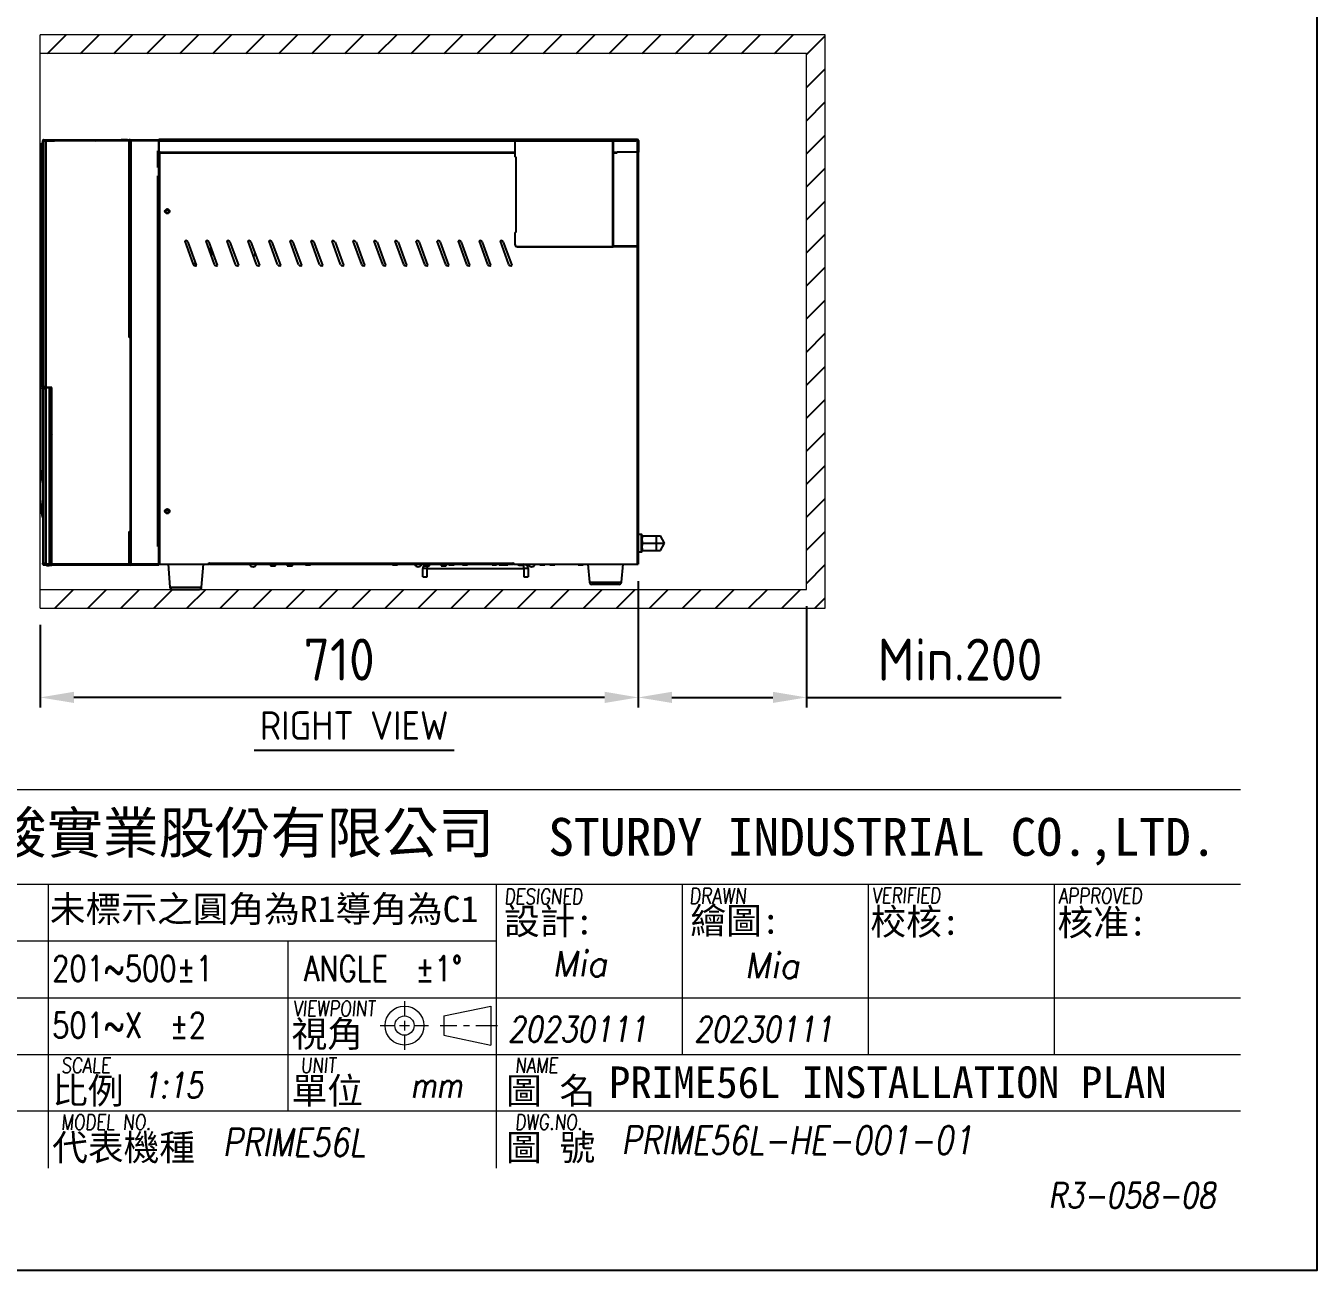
# Model space of a CAD drawing. Header units: millimetres. Extents: x 0 to 4395, y 0 to 3090.
# Drawn here: x 2860 to 4395, y 0 to 1479 of the extents above; entities that cross this region are included whole.
import ezdxf

# ---------------------------------------------------------------- set-up
doc = ezdxf.new("R2010")
doc.units = ezdxf.units.MM
doc.header["$LTSCALE"] = 10
doc.header["$PDSIZE"] = -1
doc.linetypes.add('HIDDEN', pattern=[1.905, 1.27, -0.635])
for name, color, linetype in [('D', 102, 'Continuous'), ('H', 2, 'HIDDEN'), ('T', 4, 'Continuous')]:
    doc.layers.add(name, color=color, linetype=linetype)
doc.layers.add('F', color=7, linetype='Continuous', lineweight=15)
doc.layers.add('S', color=4, linetype='Continuous', lineweight=15)
doc.styles.get("Standard").update_dxf_attribs({"font": 'KAIU.TTF'})
doc.styles.add('STU25', font='isocp2.shx')
doc.styles.add('Text', font='romans.shx', dxfattribs={"width": 0.8, "oblique": 10})
doc.dimstyles.new('STU25', dxfattribs={"dimscale": 20, "dimtxt": 2.5, "dimasz": 2, "dimexe": 0.6, "dimexo": 1, "dimgap": 1, "dimtad": 1, "dimdsep": 46, "dimtxsty": 'STU25', "dimcen": 2, "dimazin": 2, "dimtfac": 1, "dimtmove": 0, "dimatfit": 3, "dimfxl": 0, "dimtolj": 1, "dimtzin": 0, "dimarcsym": 0})

# ---------------------------------------------------------------- blocks, each defined once
blk = doc.blocks.new('*D9')
at = {"layer": 'D', "color": 0, "lineweight": -2}
for p, q in [((3587.8, 819.1), (3587.8, 668.8)), ((2876.7, 766.9), (2876.7, 668.8)), ((3547.8, 680.8), (2916.7, 680.8))]:
    blk.add_line(p, q, dxfattribs=at)
at = {"layer": 'D', "color": 0}
for points in [[(2916.7, 687.5), (2916.7, 674.2), (2876.7, 680.8)], [(3547.8, 674.2), (3547.8, 687.5), (3587.8, 680.8)]]:
    blk.add_solid(points, dxfattribs=at)
at = {"layer": 'Defpoints', "color": 0}
for p in [(3587.8, 839.1), (2876.7, 786.9), (2876.7, 680.8)]:
    blk.add_point(p, dxfattribs=at)
at = {"layer": 'D', "color": 0, "insert": (3232.2, 725.8), "char_height": 50, "attachment_point": 5, "style": 'STU25'}
blk.add_mtext('\\A1;710', dxfattribs=at)
blk = doc.blocks.new('*D10')
at = {"layer": 'D', "color": 0, "lineweight": -2}
for p, q in [((3587.8, 819.1), (3587.8, 668.8)), ((3787.8, 789.1), (3787.8, 668.8)), ((3627.8, 680.8), (3747.8, 680.8)), ((3787.8, 680.8), (4090.5, 680.8))]:
    blk.add_line(p, q, dxfattribs=at)
at = {"layer": 'D', "color": 0}
for points in [[(3627.8, 687.5), (3627.8, 674.2), (3587.8, 680.8)], [(3747.8, 674.2), (3747.8, 687.5), (3787.8, 680.8)]]:
    blk.add_solid(points, dxfattribs=at)
at = {"layer": 'Defpoints', "color": 0}
for p in [(3587.8, 839.1), (3787.8, 809.1), (3787.8, 680.8)]:
    blk.add_point(p, dxfattribs=at)
at = {"layer": 'D', "color": 0, "insert": (3970.4, 725.8), "char_height": 50, "attachment_point": 5, "style": 'STU25'}
blk.add_mtext('\\A1;Min.200', dxfattribs=at)
blk = doc.blocks.new('*D14')
at = {"layer": 'D', "color": 0, "lineweight": -2}
for p, q in [((2558.7, 1349.1), (2558.7, 1602.8)), ((2658.7, 1466.1), (2658.7, 1602.8)), ((2518.7, 1590.8), (2478.7, 1590.8)), ((2558.7, 1590.8), (2658.7, 1590.8)), ((2698.7, 1590.8), (2996.3, 1590.8))]:
    blk.add_line(p, q, dxfattribs=at)
at = {"layer": 'D', "color": 0}
for points in [[(2518.7, 1584.2), (2518.7, 1597.5), (2558.7, 1590.8)], [(2698.7, 1597.5), (2698.7, 1584.2), (2658.7, 1590.8)]]:
    blk.add_solid(points, dxfattribs=at)
at = {"layer": 'Defpoints', "color": 0}
for p in [(2658.7, 1590.8), (2658.7, 1446.1), (2558.7, 1329.1)]:
    blk.add_point(p, dxfattribs=at)
at = {"layer": 'D', "color": 0, "insert": (2888.8, 1635.8), "char_height": 50, "attachment_point": 5, "style": 'STU25'}
blk.add_mtext('\\A1;Min100', dxfattribs=at)

msp = doc.modelspace()

# ---------------------------------------------------------------- hatches: boundary and pattern name
at = {"layer": 'H', "ltscale": 5}
h = msp.add_hatch(dxfattribs=at)
h.set_pattern_fill('ANSI31', color=256, scale=222.222222, style=0)
h.set_pattern_definition([(45, (193256.982, 13508.892), (-19.641855, 19.641855), [])])
h.paths.add_polyline_path([(2876.595, 1468.353), (2876.595, 1446.133), (3787.788, 1446.133), (3787.788, 809.133), (2876.66, 809.133), (2876.66, 786.911), (3810.01, 786.911), (3810.01, 1468.353)])

# ---------------------------------------------------------------- linework, layer by layer
at = {"color": 8, "linetype": 'Continuous', "lineweight": 25}
for p, q in [((2876.935, 1337.069), (2879.593, 1337.209)), ((3017.678, 1339.589), (3017.688, 1339.561)), ((3017.788, 1339.833), (3017.688, 1339.833)), ((3017.688, 1310.633), (3017.688, 1315.633)), ((3558.22, 1217.383), (3558.22, 1216.422)), ((3131.668, 1209.813), (3131.668, 1206.633)), ((2881.692, 1048.633), (2881.69, 1049.133)), ((2882.739, 1048.633), (2882.738, 1049.133)), ((2883.32, 1049.133), (2883.32, 1048.633)), ((2890.268, 1038.633), (2890.678, 1038.633)), ((2890.678, 984.783), (2890.268, 984.783)), ((2876.936, 952.367), (2879.598, 934.718)), ((2876.937, 906.423), (2876.947, 906.537)), ((3591.773, 853.734), (3591.773, 874.533)), ((2985.988, 839.143), (2985.988, 839.133)), ((3017.678, 840.433), (3017.788, 840.433)), ((3077.288, 840.433), (3077.788, 840.433)), ((3336.698, 837.333), (3336.698, 834.133)), ((3438.788, 840.433), (3439.288, 840.433)), ((3451.678, 834.133), (3451.678, 837.933)), ((3529.683, 817.853), (3567.687, 817.853)), ((3567.687, 817.853), (3567.693, 817.853)), ((3030.729, 811.909), (3068.646, 811.909))]:
    msp.add_line(p, q, dxfattribs=at)
at = {"color": 7, "linetype": 'Continuous', "lineweight": 25}
for p, q in [((2878.495, 1339.023), (2878.461, 1339.021)), ((2878.841, 1339.078), (2879.593, 1339.117)), ((2879.593, 1342.433), (2879.593, 1049.133)), ((2879.635, 1342.433), (2879.593, 1342.433)), ((2880.594, 1342.533), (2879.602, 1342.533)), ((2879.602, 1342.533), (2879.602, 1342.433)), ((2879.635, 1342.433), (2879.635, 1050.233)), ((2882.45, 1342.433), (2879.635, 1342.433)), ((2880.594, 1342.533), (2893.641, 1342.533)), ((2880.594, 1342.533), (2880.594, 1342.433)), ((2880.661, 1342.633), (2880.661, 1343.633)), ((2880.661, 1343.633), (2883.507, 1343.633)), ((2880.661, 1342.633), (2883.507, 1342.633)), ((2883.507, 1342.433), (2882.45, 1342.433)), ((2882.45, 1342.433), (2882.45, 1050.233)), ((2883.507, 1343.633), (2883.507, 1342.633)), ((2883.507, 1343.633), (2982.578, 1343.633)), ((2883.507, 1342.633), (2982.578, 1342.633)), ((2883.507, 1342.433), (2883.507, 1049.133)), ((2982.578, 1342.433), (2883.507, 1342.433)), ((2893.641, 1342.533), (2893.641, 1342.433)), ((2942.865, 1342.433), (2946.681, 1342.633)), ((2965.763, 1343.633), (2979.883, 1344.373)), ((2979.883, 1342.633), (2979.883, 1342.433)), ((2982.578, 1342.633), (2982.578, 1343.633)), ((2982.678, 1342.533), (2982.578, 1342.633)), ((2982.578, 1342.433), (2983.678, 1342.433)), ((2982.578, 1108.633), (2982.578, 1342.433)), ((2983.678, 1342.533), (2982.678, 1342.533)), ((2982.678, 1342.433), (2982.678, 1342.533)), ((2983.678, 1108.633), (2983.678, 1342.623)), ((2983.678, 1342.623), (2984.688, 1342.623)), ((2984.688, 1343.633), (3017.678, 1343.633)), ((2984.688, 1342.633), (2984.688, 1343.633)), ((2984.688, 1342.633), (3017.678, 1342.633)), ((2984.688, 839.143), (2984.688, 1342.623)), ((3017.678, 1342.623), (2984.688, 1342.623)), ((3017.678, 1343.883), (3017.678, 1342.633)), ((3586.477, 1343.883), (3017.678, 1343.883)), ((3017.678, 1330.633), (3017.678, 1342.623)), ((3017.678, 1342.383), (3584.977, 1342.383)), ((3017.678, 1339.657), (3017.688, 1339.661)), ((3017.678, 1336.633), (3017.688, 1336.633)), ((3017.688, 1341.633), (3017.688, 1339.833)), ((3017.788, 1341.633), (3017.688, 1341.633)), ((3017.688, 1315.633), (3017.688, 1339.833)), ((3017.788, 1342.433), (3017.788, 1329.633)), ((3017.788, 1342.383), (3018.838, 1342.383)), ((3018.838, 1343.483), (3018.838, 1342.383)), ((3440.987, 1342.373), (3440.987, 1323.383)), ((3557.487, 1216.383), (3557.487, 1342.373)), ((3557.506, 1217.393), (3557.506, 1342.373)), ((3558.213, 1217.393), (3558.213, 1342.373)), ((3587.977, 1342.383), (3584.977, 1342.383)), ((3586.788, 1329.633), (3586.788, 1342.383)), ((3587.964, 1342.583), (3587.964, 1342.583)), ((3587.977, 1329.083), (3587.977, 1342.383)), ((3587.977, 1342.383), (3587.978, 1342.383)), ((3587.978, 1342.383), (3587.978, 1329.083)), ((3016.668, 1310.633), (3016.668, 1330.633)), ((3017.678, 1330.633), (3016.668, 1330.633)), ((3017.678, 1330.633), (3017.678, 1310.633)), ((3017.688, 1330.633), (3017.678, 1330.633)), ((3017.788, 1327.73), (3017.788, 839.133)), ((3018.288, 1329.133), (3440.987, 1329.133)), ((3018.838, 839.133), (3018.838, 1328.083)), ((3018.838, 1328.083), (3440.987, 1328.083)), ((3442.037, 1323.383), (3440.987, 1323.383)), ((3442.037, 1323.383), (3442.037, 1233.383)), ((3557.487, 1329.133), (3562.788, 1329.133)), ((3557.487, 1328.083), (3562.788, 1328.083)), ((3562.788, 1329.133), (3562.788, 1328.083)), ((3586.488, 1329.133), (3562.788, 1329.133)), ((3586.488, 1329.133), (3586.488, 839.133)), ((3587.788, 1329.133), (3586.488, 1329.133)), ((3586.788, 1329.633), (3586.788, 1329.133)), ((3587.788, 1329.133), (3587.788, 839.133)), ((3587.788, 1329.083), (3587.977, 1329.083)), ((3016.668, 1310.633), (3017.678, 1310.633)), ((3017.678, 1300.633), (3017.678, 1310.633)), ((3017.678, 1310.633), (3017.688, 1310.633)), ((3017.788, 1310.633), (3017.688, 1310.633)), ((3016.668, 860.133), (3016.668, 1300.633)), ((3017.678, 1300.633), (3016.668, 1300.633)), ((3017.678, 1300.633), (3017.678, 860.133)), ((3017.688, 1300.633), (3017.678, 1300.633)), ((3017.688, 860.133), (3017.688, 1300.633)), ((3017.688, 1300.633), (3017.788, 1300.633)), ((3440.987, 1233.383), (3440.987, 1219.383)), ((3440.987, 1233.383), (3442.037, 1233.383)), ((3058.914, 1195.399), (3048.838, 1223.083)), ((3049.307, 1223.754), (3049.843, 1223.754)), ((3052.192, 1222.109), (3062.268, 1194.425)), ((3083.914, 1195.399), (3073.838, 1223.083)), ((3074.307, 1223.754), (3074.843, 1223.754)), ((3077.192, 1222.109), (3087.268, 1194.425)), ((3079.178, 1216.654), (3079.178, 1208.412)), ((3080.178, 1205.664), (3080.178, 1213.907)), ((3108.914, 1195.399), (3098.838, 1223.083)), ((3099.307, 1223.754), (3099.843, 1223.754)), ((3102.192, 1222.109), (3112.268, 1194.425)), ((3133.914, 1195.399), (3123.838, 1223.083)), ((3124.307, 1223.754), (3124.843, 1223.754)), ((3127.192, 1222.109), (3137.268, 1194.425)), ((3158.914, 1195.399), (3148.838, 1223.083)), ((3149.307, 1223.754), (3149.843, 1223.754)), ((3152.192, 1222.109), (3162.268, 1194.425)), ((3183.914, 1195.399), (3173.838, 1223.083)), ((3174.307, 1223.754), (3174.843, 1223.754)), ((3177.192, 1222.109), (3187.268, 1194.425)), ((3208.914, 1195.399), (3198.838, 1223.083)), ((3199.307, 1223.754), (3199.843, 1223.754)), ((3202.192, 1222.109), (3212.268, 1194.425)), ((3233.914, 1195.399), (3223.838, 1223.083)), ((3224.307, 1223.754), (3224.843, 1223.754)), ((3227.192, 1222.109), (3237.268, 1194.425)), ((3258.914, 1195.399), (3248.838, 1223.083)), ((3249.307, 1223.754), (3249.843, 1223.754)), ((3252.192, 1222.109), (3262.268, 1194.425)), ((3283.914, 1195.399), (3273.838, 1223.083)), ((3274.307, 1223.754), (3274.843, 1223.754)), ((3277.192, 1222.109), (3287.268, 1194.425)), ((3308.914, 1195.399), (3298.838, 1223.083)), ((3299.307, 1223.754), (3299.843, 1223.754)), ((3302.192, 1222.109), (3312.268, 1194.425)), ((3333.914, 1195.399), (3323.838, 1223.083)), ((3324.307, 1223.754), (3324.843, 1223.754)), ((3327.192, 1222.109), (3337.268, 1194.425)), ((3358.914, 1195.399), (3348.838, 1223.083)), ((3349.307, 1223.754), (3349.843, 1223.754)), ((3352.192, 1222.109), (3362.268, 1194.425)), ((3383.914, 1195.399), (3373.838, 1223.083)), ((3374.307, 1223.754), (3374.843, 1223.754)), ((3377.192, 1222.109), (3387.268, 1194.425)), ((3408.914, 1195.399), (3398.838, 1223.083)), ((3399.307, 1223.754), (3399.843, 1223.754)), ((3402.192, 1222.109), (3412.268, 1194.425)), ((3433.914, 1195.399), (3423.838, 1223.083)), ((3424.307, 1223.754), (3424.843, 1223.754)), ((3427.192, 1222.109), (3437.268, 1194.425)), ((3587.177, 1216.422), (3443.504, 1216.422)), ((3443.987, 1216.383), (3557.487, 1216.383)), ((3557.487, 1216.583), (3557.793, 1216.583)), ((3558.213, 1217.393), (3557.506, 1217.393)), ((3587.106, 1217.393), (3558.213, 1217.393)), ((3558.525, 1217.383), (3558.22, 1217.383)), ((3558.525, 1217.383), (3558.525, 1216.383)), ((3586.487, 1217.383), (3558.525, 1217.383)), ((3586.487, 1216.383), (3558.525, 1216.383)), ((3080.823, 1212.133), (3080.178, 1212.133)), ((3080.178, 1209.133), (3081.915, 1209.133)), ((3129.825, 1206.633), (3131.668, 1206.633)), ((3132.825, 1206.633), (3131.668, 1206.633)), ((3058.465, 1196.633), (3061.465, 1196.633)), ((3061.798, 1193.754), (3061.263, 1193.754)), ((3086.798, 1193.754), (3086.263, 1193.754)), ((3111.798, 1193.754), (3111.263, 1193.754)), ((3136.798, 1193.754), (3136.263, 1193.754)), ((3161.798, 1193.754), (3161.263, 1193.754)), ((3186.798, 1193.754), (3186.263, 1193.754)), ((3211.798, 1193.754), (3211.263, 1193.754)), ((3236.798, 1193.754), (3236.263, 1193.754)), ((3261.798, 1193.754), (3261.263, 1193.754)), ((3286.798, 1193.754), (3286.263, 1193.754)), ((3311.798, 1193.754), (3311.263, 1193.754)), ((3336.798, 1193.754), (3336.263, 1193.754)), ((3361.798, 1193.754), (3361.263, 1193.754)), ((3386.798, 1193.754), (3386.263, 1193.754)), ((3411.798, 1193.754), (3411.263, 1193.754)), ((3436.798, 1193.754), (3436.263, 1193.754)), ((2983.678, 1108.633), (2982.578, 1108.633)), ((2983.678, 1108.633), (2983.678, 878.133)), ((2879.635, 1049.133), (2879.593, 1049.133)), ((2879.598, 1048.331), (2879.598, 839.433)), ((2879.635, 1050.233), (2882.45, 1050.233)), ((2879.635, 1049.133), (2879.635, 1050.233)), ((2879.635, 1049.133), (2880.597, 1049.133)), ((2879.644, 1047.633), (2879.64, 1047.633)), ((2879.64, 1047.633), (2879.64, 1047.533)), ((2882.441, 1047.533), (2879.64, 1047.533)), ((2879.64, 1047.533), (2879.64, 840.233)), ((2879.688, 1048.633), (2880.698, 1048.633)), ((2880.597, 1049.133), (2880.597, 1049.138)), ((2880.597, 1049.133), (2880.693, 1049.133)), ((2880.693, 1049.133), (2882.45, 1049.133)), ((2883.332, 1048.633), (2880.698, 1048.633)), ((2882.441, 1047.633), (2882.441, 1047.533)), ((2882.441, 1047.533), (2882.441, 840.233)), ((2882.45, 1050.233), (2882.45, 1049.133)), ((2883.507, 1049.133), (2882.45, 1049.133)), ((2883.315, 1049.133), (2883.315, 1048.633)), ((2883.498, 1048.633), (2883.332, 1048.633)), ((2883.436, 1049.133), (2883.436, 1048.633)), ((2883.498, 1048.633), (2883.498, 839.133)), ((2887.374, 1048.633), (2883.498, 1048.633)), ((2890.678, 1049.133), (2883.507, 1049.133)), ((2884.92, 1049.133), (2884.92, 1048.633)), ((2884.981, 1048.633), (2885.022, 1048.683)), ((2885.748, 1048.683), (2885.022, 1048.683)), ((2885.748, 1049.133), (2885.748, 1048.633)), ((2886.163, 1049.133), (2886.163, 1048.633)), ((2887.374, 1048.633), (2887.374, 839.133)), ((2887.924, 1048.633), (2887.374, 1048.633)), ((2887.924, 1048.633), (2887.924, 839.133)), ((2889.402, 1048.633), (2887.924, 1048.633)), ((2889.402, 1048.633), (2890.678, 1048.633)), ((2890.268, 1047.633), (2890.268, 840.133)), ((2890.678, 1047.633), (2890.268, 1047.633)), ((2890.678, 839.233), (2890.678, 1049.133)), ((2890.678, 1038.333), (2890.268, 1038.333)), ((2890.678, 1025.894), (2890.268, 1025.397)), ((2890.268, 993.97), (2890.678, 993.472)), ((2890.268, 984.683), (2890.678, 984.683)), ((2890.268, 983.683), (2890.678, 983.683)), ((2876.923, 906.644), (2879.598, 894.574)), ((2876.935, 906.589), (2876.939, 906.574)), ((2879.598, 894.444), (2876.937, 906.423)), ((2982.578, 839.233), (2982.578, 878.133)), ((2982.578, 878.133), (2983.678, 878.133)), ((2983.678, 839.233), (2983.678, 878.133)), ((3016.668, 860.133), (3017.678, 860.133)), ((3017.678, 839.143), (3017.678, 860.133)), ((3017.678, 860.133), (3017.688, 860.133)), ((3017.788, 860.133), (3017.688, 860.133)), ((3591.773, 874.533), (3587.788, 874.533)), ((3592.091, 854.051), (3592.091, 874.215)), ((3592.87, 872.864), (3609.04, 872.864)), ((3592.87, 864.133), (3609.04, 864.133)), ((3609.04, 872.864), (3609.04, 864.133)), ((3609.04, 872.864), (3614.081, 872.864)), ((3609.04, 864.133), (3609.04, 855.402)), ((3609.04, 864.133), (3619.122, 864.133)), ((3619.122, 864.133), (3614.081, 872.864)), ((3614.081, 855.402), (3619.122, 864.133)), ((3587.788, 853.734), (3591.773, 853.734)), ((3592.87, 855.402), (3609.04, 855.402)), ((3609.04, 855.402), (3614.081, 855.402)), ((2879.64, 840.233), (2882.441, 840.233)), ((2879.64, 840.133), (2879.64, 840.233)), ((2879.64, 840.133), (2879.644, 840.133)), ((2880.178, 839.133), (2879.688, 839.133)), ((2880.178, 839.133), (2880.178, 838.133)), ((2880.178, 839.133), (2880.238, 839.133)), ((2880.238, 838.133), (2880.178, 838.133)), ((2880.238, 839.133), (2880.238, 838.133)), ((2882.997, 839.133), (2880.238, 839.133)), ((2883.402, 838.133), (2880.238, 838.133)), ((2882.441, 840.233), (2882.441, 840.133)), ((2883.498, 839.133), (2883.332, 839.133)), ((2883.402, 838.133), (2883.402, 839.133)), ((2884.341, 838.133), (2883.402, 838.133)), ((2887.374, 839.133), (2883.498, 839.133)), ((2884.341, 839.133), (2884.341, 838.133)), ((2884.341, 838.133), (2890.678, 838.133)), ((2884.35, 838.133), (2884.35, 837.133)), ((2887.35, 837.133), (2884.35, 837.133)), ((2887.35, 837.133), (2887.35, 838.133)), ((2887.924, 839.133), (2887.374, 839.133)), ((2889.402, 839.133), (2887.924, 839.133)), ((2890.678, 839.133), (2889.402, 839.133)), ((2890.268, 840.133), (2890.678, 840.133)), ((2890.678, 838.133), (2890.678, 839.233)), ((2982.578, 839.233), (2890.678, 839.233)), ((2982.578, 838.133), (2890.678, 838.133)), ((2983.678, 839.233), (2982.578, 839.233)), ((2983.678, 838.133), (2982.578, 838.133)), ((2983.678, 839.233), (2983.678, 838.133)), ((2984.688, 839.143), (2983.678, 839.143)), ((2984.688, 839.143), (3017.678, 839.143)), ((2984.688, 839.133), (2984.688, 838.133)), ((3017.678, 839.133), (2984.688, 839.133)), ((3017.678, 838.133), (2984.688, 838.133)), ((2985.827, 839.143), (2985.988, 839.133)), ((2986.188, 839.143), (2986.188, 839.133)), ((3017.788, 839.133), (3017.678, 839.133)), ((3017.678, 838.133), (3017.678, 839.133)), ((3017.788, 839.133), (3018.838, 839.133)), ((3018.838, 839.133), (3077.288, 839.133)), ((3028.688, 839.133), (3030.729, 811.909)), ((3068.646, 811.909), (3070.688, 839.133)), ((3077.288, 840.683), (3077.788, 840.683)), ((3077.288, 839.133), (3077.288, 840.683)), ((3439.288, 839.133), (3077.288, 839.133)), ((3077.788, 840.683), (3077.788, 840.183)), ((3438.788, 840.183), (3077.788, 840.183)), ((3077.788, 840.183), (3077.788, 839.133)), ((3077.788, 839.133), (3438.788, 839.133)), ((3133.647, 838.933), (3125.728, 838.933)), ((3150.488, 839.133), (3150.488, 837.333)), ((3150.488, 837.333), (3156.488, 837.333)), ((3156.488, 837.333), (3156.488, 839.133)), ((3170.488, 839.133), (3170.488, 837.333)), ((3170.488, 837.333), (3176.488, 837.333)), ((3176.488, 837.333), (3176.488, 839.133)), ((3192.188, 839.133), (3192.188, 838.133)), ((3198.188, 838.133), (3192.188, 838.133)), ((3198.188, 838.133), (3198.188, 839.133)), ((3295.688, 839.133), (3295.688, 838.133)), ((3301.688, 838.133), (3295.688, 838.133)), ((3301.688, 838.133), (3301.688, 839.133)), ((3329.947, 838.933), (3322.028, 838.933)), ((3331.688, 824.133), (3331.688, 834.123)), ((3336.688, 834.123), (3331.688, 834.123)), ((3333.488, 839.133), (3333.488, 837.333)), ((3333.488, 837.333), (3339.488, 837.333)), ((3336.688, 824.133), (3336.688, 834.123)), ((3336.698, 834.133), (3451.678, 834.133)), ((3339.488, 837.333), (3339.488, 839.133)), ((3353.488, 839.133), (3353.488, 837.333)), ((3353.488, 837.333), (3359.488, 837.333)), ((3359.488, 837.333), (3359.488, 839.133)), ((3362.688, 839.133), (3362.688, 838.133)), ((3368.688, 838.133), (3362.688, 838.133)), ((3368.688, 838.133), (3368.688, 839.133)), ((3378.688, 839.133), (3378.688, 838.133)), ((3384.688, 838.133), (3378.688, 838.133)), ((3384.688, 838.133), (3384.688, 839.133)), ((3414.188, 839.133), (3414.188, 838.133)), ((3419.188, 838.133), (3414.188, 838.133)), ((3419.188, 838.133), (3419.188, 839.133)), ((3422.188, 839.133), (3422.188, 838.133)), ((3428.188, 838.133), (3422.188, 838.133)), ((3426.688, 839.133), (3426.688, 838.333)), ((3426.688, 838.333), (3432.688, 838.333)), ((3428.188, 838.133), (3428.188, 838.333)), ((3432.688, 838.333), (3432.688, 839.133)), ((3438.788, 840.683), (3439.288, 840.683)), ((3438.788, 840.183), (3438.788, 840.683)), ((3438.788, 839.133), (3438.788, 840.183)), ((3439.288, 840.683), (3439.288, 839.133)), ((3439.288, 839.133), (3586.488, 839.133)), ((3444.688, 839.133), (3444.688, 838.333)), ((3444.688, 838.333), (3450.688, 838.333)), ((3445.688, 838.333), (3445.688, 837.933)), ((3445.688, 837.933), (3451.688, 837.933)), ((3450.688, 838.333), (3450.688, 839.133)), ((3451.688, 837.933), (3451.688, 839.133)), ((3451.688, 834.123), (3451.688, 824.133)), ((3456.688, 834.123), (3451.688, 834.123)), ((3456.688, 834.123), (3456.688, 824.133)), ((3464.947, 838.933), (3457.028, 838.933)), ((3470.688, 839.133), (3470.688, 838.133)), ((3476.688, 838.133), (3470.688, 838.133)), ((3476.688, 838.133), (3476.688, 839.133)), ((3482.688, 839.133), (3482.688, 838.133)), ((3488.688, 838.133), (3482.688, 838.133)), ((3488.688, 838.133), (3488.688, 839.133)), ((3516.188, 839.133), (3516.188, 838.133)), ((3522.188, 838.133), (3516.188, 838.133)), ((3522.188, 838.133), (3522.188, 839.133)), ((3527.688, 839.133), (3529.683, 817.853)), ((3567.693, 817.853), (3569.688, 839.133)), ((3586.488, 839.133), (3587.788, 839.133)), ((3331.688, 824.133), (3336.688, 824.133)), ((3451.688, 824.133), (3456.688, 824.133)), ((3564.706, 815.133), (3532.67, 815.133))]:
    msp.add_line(p, q, dxfattribs=at)
at = {"color": 7, "linetype": 'Continuous', "lineweight": 25, "flags": 128}
for points in [[(3584.977, 1342.383), (3584.977, 1342.676), (3584.977, 1342.957), (3584.977, 1343.216), (3584.977, 1343.444), (3584.977, 1343.63), (3584.977, 1343.769), (3584.977, 1343.854), (3584.977, 1343.883)], [(3017.788, 1315.009), (3017.726, 1315.243), (3017.688, 1315.633)]]:
    msp.add_lwpolyline(points, dxfattribs=at)
at = {"color": 7, "linetype": 'Continuous', "lineweight": 25}
for centre, radius in [((3027.798, 1258.633), 2.75), ((3027.688, 1258.633), 1.65), ((3027.798, 902.133), 2.75), ((3027.688, 902.133), 1.65)]:
    msp.add_circle(centre, radius, dxfattribs=at)
for centre, radius, start, end in [((2984.688, 1342.623), 1.01, 90, 180), ((2984.688, 1342.623), 0.01, 90, 180), ((3016.668, 1342.623), 0.01, 0, 90), ((3016.668, 1342.623), 1.01, 0, 0.567294), ((3017.688, 1341.643), 0.01, 180, 270), ((3018.838, 1342.433), 1.05, 90, 180), ((3018.838, 1342.433), 0.05, 90, 270), ((3586.477, 1342.383), 1.5, 0.00043, 90), ((3586.478, 1342.383), 1.5, 0.00043, 90), ((3017.688, 1335.643), 0.01, 180, 270), ((3018.288, 1329.633), 0.5, 180, 270), ((3586.288, 1329.633), 0.5, 270, 0), ((3049.307, 1223.254), 0.5, 90, 200), ((3049.843, 1221.254), 2.5, 20, 90), ((3074.307, 1223.254), 0.5, 90, 200), ((3074.843, 1221.254), 2.5, 20, 90), ((3099.307, 1223.254), 0.5, 90, 200), ((3099.843, 1221.254), 2.5, 20, 90), ((3124.307, 1223.254), 0.5, 90, 200), ((3124.843, 1221.254), 2.5, 20, 90), ((3149.307, 1223.254), 0.5, 90, 200), ((3149.843, 1221.254), 2.5, 20, 90), ((3174.307, 1223.254), 0.5, 90, 200), ((3174.843, 1221.254), 2.5, 20, 90), ((3199.307, 1223.254), 0.5, 90, 200), ((3199.843, 1221.254), 2.5, 20, 90), ((3224.307, 1223.254), 0.5, 90, 200), ((3224.843, 1221.254), 2.5, 20, 90), ((3249.307, 1223.254), 0.5, 90, 200), ((3249.843, 1221.254), 2.5, 20, 90), ((3274.307, 1223.254), 0.5, 90, 200), ((3274.843, 1221.254), 2.5, 20, 90), ((3299.307, 1223.254), 0.5, 90, 200), ((3299.843, 1221.254), 2.5, 20, 90), ((3324.307, 1223.254), 0.5, 90, 200), ((3324.843, 1221.254), 2.5, 20, 90), ((3349.307, 1223.254), 0.5, 90, 200), ((3349.843, 1221.254), 2.5, 20, 90), ((3374.307, 1223.254), 0.5, 90, 200), ((3374.843, 1221.254), 2.5, 20, 90), ((3399.307, 1223.254), 0.5, 90, 200), ((3399.843, 1221.254), 2.5, 20, 90), ((3424.307, 1223.254), 0.5, 90, 200), ((3424.843, 1221.254), 2.5, 20, 90), ((3443.987, 1219.383), 3, 180, 270), ((3558.485, 1217.292), 0.985, 174.097909, 242.003603), ((3558.222, 1217.392), 0.00888, 171.695107, 258.632569), ((3061.263, 1196.254), 2.5, 200, 270), ((3061.798, 1194.254), 0.5, 270, 20), ((3086.263, 1196.254), 2.5, 200, 270), ((3086.798, 1194.254), 0.5, 270, 20), ((3111.263, 1196.254), 2.5, 200, 270), ((3111.798, 1194.254), 0.5, 270, 20), ((3136.263, 1196.254), 2.5, 200, 270), ((3136.798, 1194.254), 0.5, 270, 20), ((3161.263, 1196.254), 2.5, 200, 270), ((3161.798, 1194.254), 0.5, 270, 20), ((3186.263, 1196.254), 2.5, 200, 270), ((3186.798, 1194.254), 0.5, 270, 20), ((3211.263, 1196.254), 2.5, 200, 270), ((3211.798, 1194.254), 0.5, 270, 20), ((3236.263, 1196.254), 2.5, 200, 270), ((3236.798, 1194.254), 0.5, 270, 20), ((3261.263, 1196.254), 2.5, 200, 270), ((3261.798, 1194.254), 0.5, 270, 20), ((3286.263, 1196.254), 2.5, 200, 270), ((3286.798, 1194.254), 0.5, 270, 20), ((3311.263, 1196.254), 2.5, 200, 270), ((3311.798, 1194.254), 0.5, 270, 20), ((3336.263, 1196.254), 2.5, 200, 270), ((3336.798, 1194.254), 0.5, 270, 20), ((3361.263, 1196.254), 2.5, 200, 270), ((3361.798, 1194.254), 0.5, 270, 20), ((3386.263, 1196.254), 2.5, 200, 270), ((3386.798, 1194.254), 0.5, 270, 20), ((3411.263, 1196.254), 2.5, 200, 270), ((3411.798, 1194.254), 0.5, 270, 20), ((3436.263, 1196.254), 2.5, 200, 270), ((3436.798, 1194.254), 0.5, 270, 20), ((2880.719, 1050.215), 1.084, 179.03643, 263.511091), ((2880.806, 1047.532), 1.166, 175.01527, 179.933749), ((2880.717, 1047.558), 1.075, 91.002415, 176.005782), ((2880.693, 1050.153), 1.02, 264.583575, 269.997957), ((2889.33, 1047.695), 0.941, 356.208321, 85.61934), ((3591.773, 874.215), 0.318, 0, 90), ((3591.773, 854.051), 0.318, 270, 0), ((2880.806, 840.234), 1.166, 180.066178, 184.985555), ((2880.717, 840.208), 1.075, 183.994457, 268.996493), ((2889.33, 840.071), 0.941, 274.382201, 3.790983), ((2984.688, 839.143), 1.01, 180, 270), ((2984.688, 839.143), 0.01, 180, 270), ((3125.445, 838.833), 0.3, 19.471221, 90), ((3129.688, 840.333), 4.2, 199.471221, 340.528779), ((3133.93, 838.833), 0.3, 90, 160.528779), ((3321.745, 838.833), 0.3, 19.471221, 90), ((3325.988, 840.333), 4.2, 199.471221, 340.528779), ((3330.23, 838.833), 0.3, 90, 160.528779), ((3336.698, 834.123), 5.01, 129.845422, 180), ((3336.698, 834.123), 0.01, 90, 180), ((3451.678, 834.123), 5.01, 0, 90), ((3451.678, 834.123), 0.01, 0, 90), ((3456.745, 838.833), 0.3, 19.471221, 90), ((3460.988, 840.333), 4.2, 199.471221, 340.528779), ((3465.23, 838.833), 0.3, 90, 160.528779), ((3532.67, 818.133), 3, 185.355825, 270), ((3564.706, 818.133), 3, 270, 354.644175), ((3033.721, 812.133), 3, 184.289153, 270), ((3065.654, 812.133), 3, 270, 355.710847)]:
    msp.add_arc(centre, radius, start, end, dxfattribs=at)
for centre, start_param, end_param in [((2879.688, 1047.633), 0, 0.59742335), ((2879.688, 840.133), 2.5441693, 3.14159265)]:
    msp.add_ellipse(centre, major_axis=(0, 1), ratio=0.14339813, start_param=start_param, end_param=end_param, dxfattribs=at)
for points, knots in [([(2878.841, 1339.078), (2878.692, 1339.06), (2878.411, 1339.027), (2877.94, 1338.837), (2877.442, 1338.468), (2877.02, 1337.836), (2876.963, 1337.323), (2876.935, 1337.071)], [0, 0, 0, 0, 0.14733955, 0.2786145, 0.4971669, 0.75218794, 1, 1, 1, 1]), ([(2876.935, 1337.069), (2876.935, 1313.115), (2876.935, 1265.218), (2876.935, 1193.388), (2876.935, 1131.407), (2876.935, 1079.264), (2876.935, 1036.944), (2876.935, 994.625), (2876.935, 966.463), (2876.935, 952.368)], [0, 0, 0, 0, 0.18661012, 0.37313139, 0.55957885, 0.66946129, 0.77943531, 0.8895986, 1, 1, 1, 1]), ([(2880.661, 1343.633), (2880.521, 1343.617), (2880.24, 1343.584), (2879.888, 1343.329), (2879.643, 1342.966), (2879.616, 1342.677), (2879.602, 1342.533)], [0, 0, 0, 0, 0.250015411, 0.500002123, 0.749999016, 1, 1, 1, 1]), ([(2880.661, 1342.633), (2880.651, 1342.632), (2880.63, 1342.629), (2880.605, 1342.605), (2880.59, 1342.572), (2880.592, 1342.546), (2880.594, 1342.533)], [0, 0, 0, 0, 0.2500108, 0.49996639, 0.75000991, 1, 1, 1, 1]), ([(2893.641, 1342.533), (2893.645, 1342.546), (2893.654, 1342.572), (2893.686, 1342.605), (2893.727, 1342.629), (2893.759, 1342.632), (2893.775, 1342.633)], [0, 0, 0, 0, 0.24996085, 0.49996662, 0.74998036, 1, 1, 1, 1]), ([(2979.883, 1344.373), (2979.883, 1344.341), (2979.883, 1344.277), (2979.883, 1343.844), (2979.883, 1343.633)], [0, 0, 0, 0, 0.51269087, 1, 1, 1, 1]), ([(2983.678, 1342.533), (2983.662, 1342.673), (2983.63, 1342.963), (2983.372, 1343.334), (2983.001, 1343.587), (2982.715, 1343.618), (2982.578, 1343.633)], [0, 0, 0, 0, 0.24281611, 0.50248785, 0.76221302, 1, 1, 1, 1]), ([(3587.804, 1343.083), (3587.813, 1343.065), (3587.831, 1343.032), (3587.854, 1342.98), (3587.872, 1342.936), (3587.885, 1342.901), (3587.897, 1342.867), (3587.91, 1342.829), (3587.922, 1342.787), (3587.938, 1342.727), (3587.962, 1342.612), (3587.963, 1342.596), (3587.964, 1342.583)], [0, 0, 0, 0, 0.06612026, 0.12645907, 0.15744037, 0.18838179, 0.21974271, 0.25111574, 0.3019685, 0.35963037, 0.502303, 1, 1, 1, 1]), ([(3587.964, 1342.583), (3587.963, 1342.596), (3587.962, 1342.612), (3587.938, 1342.727), (3587.922, 1342.787), (3587.91, 1342.828), (3587.898, 1342.866), (3587.885, 1342.901), (3587.872, 1342.935), (3587.854, 1342.979), (3587.831, 1343.031), (3587.813, 1343.065), (3587.804, 1343.083)], [0, 0, 0, 0, 0.49719025, 0.63968499, 0.69734042, 0.74821505, 0.77944298, 0.81093909, 0.84209515, 0.87338607, 0.93299224, 1, 1, 1, 1]), ([(3018.838, 1328.083), (3018.7, 1328.054), (3018.425, 1327.995), (3018.078, 1327.906), (3017.835, 1327.818), (3017.803, 1327.759), (3017.788, 1327.73)], [0, 0, 0, 0, 0.24999025, 0.49998571, 0.74999271, 1, 1, 1, 1]), ([(3019.191, 1329.133), (3019.162, 1329.117), (3019.103, 1329.086), (3019.014, 1328.843), (3018.926, 1328.496), (3018.867, 1328.221), (3018.838, 1328.083)], [0, 0, 0, 0, 0.2500053, 0.50000065, 0.75000322, 1, 1, 1, 1]), ([(2879.64, 1047.633), (2879.637, 1047.744), (2879.631, 1047.967), (2879.593, 1048.264), (2879.603, 1048.396), (2879.607, 1048.46)], [0, 0, 0, 0, 0.34096078, 0.68222508, 1, 1, 1, 1]), ([(2883.332, 1048.633), (2883.225, 1048.632), (2883.01, 1048.628), (2882.75, 1048.558), (2882.582, 1048.406), (2882.491, 1048.192), (2882.448, 1047.929), (2882.444, 1047.732), (2882.441, 1047.633)], [0, 0, 0, 0, 0.18140692, 0.36375649, 0.524437, 0.67412768, 0.8368052, 1, 1, 1, 1]), ([(2876.935, 952.369), (2876.934, 951.996), (2876.93, 951.196), (2876.928, 949.918), (2876.928, 948.596), (2876.93, 947.283), (2876.932, 946.035), (2876.935, 945.145), (2876.935, 944.67), (2876.935, 944.607)], [0, 0, 0, 0, 0.1421872, 0.30523939, 0.48935736, 0.65084686, 0.81269183, 0.97511441, 1, 1, 1, 1]), ([(2876.935, 914.963), (2876.935, 915.327), (2876.935, 916.08), (2876.935, 917.929), (2876.935, 920.334), (2876.935, 922.995), (2876.935, 925.943), (2876.935, 928.991), (2876.935, 931.963), (2876.935, 935.134), (2876.935, 938.8), (2876.935, 942.996), (2876.935, 947.673), (2876.935, 950.805), (2876.935, 952.361)], [0, 0, 0, 0, 0.11638664, 0.24039883, 0.32783166, 0.41769575, 0.50814407, 0.57521378, 0.6408404, 0.7045631, 0.76634343, 0.84593139, 0.92345777, 1, 1, 1, 1]), ([(2876.945, 914.96), (2876.942, 914.629), (2876.936, 913.926), (2876.933, 912.897), (2876.933, 911.852), (2876.937, 910.886), (2876.943, 909.797), (2876.947, 908.73), (2876.943, 907.551), (2876.941, 906.772), (2876.94, 906.669), (2876.94, 906.647)], [0, 0, 0, 0, 0.062692055, 0.133444124, 0.212256348, 0.29897685, 0.376520669, 0.523271847, 0.667270486, 0.929447099, 1, 1, 1, 1]), ([(3592.87, 872.864), (3592.652, 872.155), (3592.212, 870.724), (3592.131, 869.245), (3592.091, 868.499)], [0, 0, 0, 0, 0.49545984, 1, 1, 1, 1]), ([(3592.091, 872.864), (3592.152, 872.864), (3592.252, 872.864), (3592.701, 872.864), (3592.87, 872.864)], [0, 0, 0, 0, 0.62207618, 1, 1, 1, 1]), ([(3592.091, 868.499), (3592.091, 868.395), (3592.099, 867.612), (3592.269, 866.134), (3592.669, 864.804), (3592.87, 864.133)], [0, 0, 0, 0, 0.07008998, 0.53078373, 1, 1, 1, 1]), ([(3592.87, 864.133), (3592.652, 863.424), (3592.212, 861.993), (3592.131, 860.514), (3592.091, 859.768)], [0, 0, 0, 0, 0.495454781, 1, 1, 1, 1]), ([(3592.091, 859.768), (3592.091, 859.664), (3592.099, 858.88), (3592.269, 857.403), (3592.669, 856.073), (3592.87, 855.402)], [0, 0, 0, 0, 0.07009014, 0.530785122, 1, 1, 1, 1]), ([(3592.87, 855.402), (3592.701, 855.402), (3592.252, 855.402), (3592.152, 855.402), (3592.091, 855.402)], [0, 0, 0, 0, 0.37792382, 1, 1, 1, 1]), ([(2879.607, 839.306), (2879.603, 839.367), (2879.593, 839.489), (2879.625, 839.76), (2879.639, 839.984), (2879.64, 840.111), (2879.64, 840.133)], [0, 0, 0, 0, 0.30494498, 0.60879064, 0.9331951, 1, 1, 1, 1]), ([(2882.441, 840.133), (2882.444, 840.022), (2882.45, 839.798), (2882.507, 839.504), (2882.634, 839.292), (2882.833, 839.179), (2883.071, 839.137), (2883.246, 839.134), (2883.332, 839.133)], [0, 0, 0, 0, 0.18421318, 0.36860839, 0.5466187, 0.70384926, 0.85392955, 1, 1, 1, 1]), ([(2983.678, 839.304), (2983.661, 839.298), (2983.628, 839.286), (2983.374, 839.268), (2983.01, 839.251), (2982.722, 839.239), (2982.578, 839.233)], [0, 0, 0, 0, 0.25000304, 0.50001029, 0.75000791, 1, 1, 1, 1]), ([(3033.721, 809.133), (3033.773, 809.133), (3033.88, 809.133), (3034.768, 809.133), (3036.241, 809.133), (3038.318, 809.133), (3040.87, 809.133), (3043.732, 809.133), (3046.708, 809.133), (3049.688, 809.133), (3052.667, 809.133), (3055.643, 809.133), (3058.505, 809.133), (3061.058, 809.133), (3063.134, 809.133), (3064.607, 809.133), (3065.496, 809.133), (3065.602, 809.133), (3065.654, 809.133)], [0, 0, 0, 0, 0.05825824, 0.12000597, 0.18432091, 0.25000022, 0.31567954, 0.37999395, 0.44174167, 0.50000051, 0.55825815, 0.62000588, 0.68432029, 0.75000053, 0.81567909, 0.87999403, 0.94174176, 1, 1, 1, 1])]:
    msp.add_open_spline(points, degree=3, knots=knots, dxfattribs=at)
at = {"color": 8, "linetype": 'Continuous', "lineweight": 25}
msp.add_open_spline([(2879.598, 902.351), (2879.575, 902.461), (2879.118, 904.682), (2878.237, 908.885), (2877.366, 912.98), (2876.945, 914.96)], degree=3, knots=[0, 0, 0, 0, 0.02611713, 0.52927406, 1, 1, 1, 1], dxfattribs=at)
at = {"layer": 'D'}
msp.add_line((3131.123, 618.138), (3368.715, 618.138), dxfattribs=at)
at = {"layer": 'Defpoints', "color": 6}
msp.add_lwpolyline([(0, 3090), (0, 0), (4395, 0), (4395, 3090)], close=True, dxfattribs=at)
at = {"layer": 'F', "color": 7}
for p, q in [((2338.66, 571.34), (4303.66, 571.34)), ((3170.33, 571.34), (4303.66, 571.34)), ((2338.66, 458.84), (4303.66, 458.84)), ((2886.16, 458.84), (2886.16, 256.34)), ((3639.91, 458.84), (3639.91, 256.34)), ((3861.16, 458.84), (3861.16, 256.34)), ((4082.41, 458.84), (4082.41, 256.34)), ((2338.66, 391.34), (3418.66, 391.34)), ((3171.16, 391.34), (3171.16, 256.34)), ((2338.66, 323.84), (4303.66, 323.84)), ((3223.66, 323.84), (4303.66, 323.84)), ((3418.66, 323.84), (4303.66, 323.84)), ((2338.66, 256.34), (4303.66, 256.34)), ((3171.16, 256.34), (3171.16, 188.84)), ((3418.66, 256.34), (3418.66, 121.34)), ((4303.66, 188.84), (2338.66, 188.84))]:
    msp.add_line(p, q, dxfattribs=at)
at = {"layer": 'F'}
for p, q in [((3418.66, 458.84), (3418.66, 256.34)), ((2886.16, 256.34), (2886.16, 121.34))]:
    msp.add_line(p, q, dxfattribs=at)
at = {"layer": 'F', "color": 0}
for p, q in [((3309.848, 319.737), (3309.848, 302.158)), ((3356.6, 302.158), (3412.461, 313.849)), ((3412.461, 313.849), (3412.461, 267.602)), ((3309.848, 296.504), (3309.848, 284.948)), ((3356.6, 302.158), (3356.6, 279.294)), ((3280.836, 290.726), (3298.416, 290.726)), ((3304.07, 290.726), (3315.626, 290.726)), ((3309.848, 279.294), (3309.848, 261.714)), ((3321.28, 290.726), (3338.481, 290.726)), ((3352.284, 290.726), (3372.081, 290.726)), ((3356.6, 279.294), (3412.461, 267.602)), ((3380.064, 290.726), (3387.089, 290.726)), ((3394.619, 290.726), (3420.393, 290.726))]:
    msp.add_line(p, q, dxfattribs=at)
for radius in [23.124, 11.432]:
    msp.add_circle((3309.848, 290.726), radius, dxfattribs=at)
at = {"layer": 'S', "linetype": 'Continuous'}
for p, q in [((2876.595, 786.89), (2876.595, 1468.353)), ((3810.01, 1468.353), (2876.595, 1468.353)), ((3810.01, 786.911), (3810.01, 1468.353)), ((3787.788, 1446.133), (2876.595, 1446.133)), ((3787.788, 809.133), (3787.788, 1446.133)), ((2876.66, 809.133), (3787.788, 809.133)), ((2876.66, 786.911), (3810.01, 786.911))]:
    msp.add_line(p, q, dxfattribs=at)

# ---------------------------------------------------------------- texts
at = {"attachment_point": 1, "style": 'STU25'}
for s, insert, char_height in [('{\\f標楷體|b0|i0|c136|p65;新駿實業股份有限公司}', (2751.542, 544.31), 48.75), ('{\\f標楷體|b0|i0|c136|p65;STURDY\\H0.9667x; \\H1.034x;INDUSTRIAL CO.,LTD.}', (3480.745, 537.56), 45)]:
    msp.add_mtext(s, dxfattribs=dict(at, insert=insert, char_height=char_height))
at = {"layer": 'D', "color": 4}
msp.add_text('PRIME56L INSTALLATION PLAN', height=37.5, dxfattribs=at).set_placement((3552.857, 204.664))
at = {"layer": 'D', "color": 11, "insert": (3137.951, 664.383), "char_height": 34, "attachment_point": 1}
msp.add_mtext('{\\Fisocp2.shx;RIGHT VIEW}', dxfattribs=at)
at = {"layer": 'F', "lineweight": -3}
for s, height, p in [('未標示之圓角為R1導角為C1', 31.13616, (2888.103, 413.77)), ('設計:', 31.1362, (3428.091, 399.099)), ('繪圖:', 31.1362, (3649.746, 399.954)), ('校核:', 31.1362, (3863.794, 398.625)), ('核准:', 31.1362, (4086.179, 397.791)), ('視角', 31.1362, (3175.584, 265.341)), ('比例', 31.1362, (2890.902, 197.841)), ('單位', 31.1362, (3175.584, 197.841)), ('圖 名', 31.1362, (3430.486, 197.841)), ('代表機種', 31.1362, (2890.902, 130.341)), ('圖 號', 31.1362, (3430.486, 130.341))]:
    msp.add_text(s, height=height, dxfattribs=at).set_placement(p)
at = {"layer": 'F', "color": 1, "lineweight": 15, "style": 'Text', "oblique": 5, "width": 0.8}
for s, height, p in [('DESIGNED', 18, (3428.517, 435.18)), ('DRAWN', 18.6817, (3648.498, 435.514)), ('VERIFIED', 18, (3865.811, 436.35)), ('APPROVED', 18, (4087.503, 435.934)), ('VIEWPOINT', 18, (3177.43, 301.953)), ('SCALE', 18, (2901.575, 234.453)), ('UNIT', 18, (3186.257, 234.453)), ('NAME', 18, (3441.159, 234.453)), ('MODEL NO.', 18, (2901.575, 166.953)), ('DWG.NO.', 18, (3441.159, 166.953))]:
    msp.add_text(s, height=height, dxfattribs=at).set_placement(p)
at = {"layer": 'F', "lineweight": 20, "style": 'Text', "width": 0.8}
for s, p in [('201~500±1', (2890.784, 343.674)), ('ANGLE  ±1%%D', (3190.14, 343.674)), ('501~X  ±2', (2890.784, 276.174))]:
    msp.add_text(s, height=30, dxfattribs=at).set_placement(p)
at = {"layer": 'T', "lineweight": 20, "style": 'Text', "oblique": 10}
for p in [(3485.277, 349.208), (3714.061, 347.061)]:
    msp.add_text('Mia', height=30, dxfattribs=at).set_placement(p)
at = {"layer": 'T', "lineweight": 20, "style": 'Text', "oblique": 10, "width": 0.8}
for s, height, p in [('20230111', 30, (3432.942, 271.403)), ('20230111', 30, (3654.192, 271.403)), ('1:15', 30, (2997.84, 204.791)), ('mm', 30, (3316.712, 204.876)), ('PRIME56L-HE-001-01', 33, (3567.508, 138.06)), ('PRIME56L', 33, (3093.493, 135.59))]:
    msp.add_text(s, height=height, dxfattribs=at).set_placement(p)
at = {"layer": 'T', "linetype": 'Continuous', "lineweight": 20, "insert": (4075.277, 104.008), "char_height": 30, "attachment_point": 1, "style": 'Text'}
msp.add_mtext('R3-058-08', dxfattribs=at)

# ---------------------------------------------------------------- dimensions: what is measured, and where the dimension line sits
at = {"layer": 'D'}
dim = msp.add_linear_dim(base=(2658.672, 1590.825), p1=(2558.672, 1329.133), p2=(2658.672, 1446.133), text='Min<>', dimstyle='STU25', dxfattribs=at)
dim.commit()
dim.dimension.update_dxf_attribs({"geometry": '*D14', "text_midpoint": (2888.762, 1590.825), "dimtype": 160})
dim = msp.add_linear_dim(base=(2876.66, 680.826), p1=(3587.788, 839.133), p2=(2876.66, 786.911), text='710', dimstyle='STU25', override={"dimdec": 0, "dimtxsty": 'STU25'}, dxfattribs=at)
dim.commit()
dim.dimension.update_dxf_attribs({"geometry": '*D9', "text_midpoint": (3232.224, 725.826)})
dim = msp.add_linear_dim(base=(3787.788, 680.826), p1=(3587.788, 839.133), p2=(3787.788, 809.133), text='Min.<>', dimstyle='STU25', override={"dimdec": 0}, dxfattribs=at)
dim.commit()
dim.dimension.update_dxf_attribs({"geometry": '*D10', "text_midpoint": (3970.448, 680.826), "dimtype": 160})

doc.saveas('drawing.dxf')
